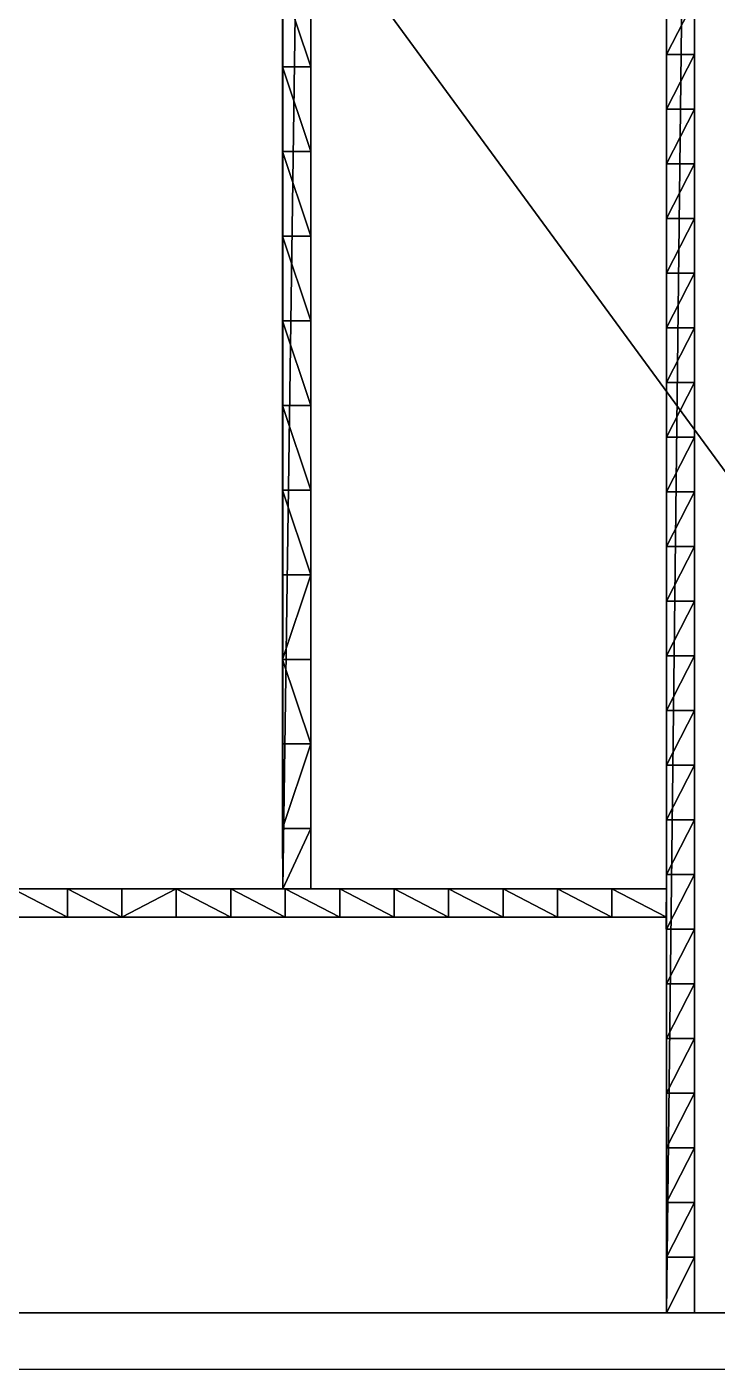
# Model space of a CAD drawing. Extents: x -200 to 200, y -480 to 0.
# Drawn here: x -76.6 to 45.7, y -480 to -242.1 of the extents above; entities that cross this region are included whole.
import ezdxf

# ---------------------------------------------------------------- set-up
doc = ezdxf.new("R2010")
doc.units = 0
doc.layers.get('0').update_dxf_attribs({"linetype": 'CONTINUOUS'})
doc.layers.add('BRANCO', color=7, linetype='CONTINUOUS')

msp = doc.modelspace()

# ---------------------------------------------------------------- linework, layer by layer
at = {"linetype": 'CONTINUOUS'}
msp.add_line((-200, -480), (200, -480), dxfattribs=at)
msp.add_3dface([(200, -470), (-200, -470), (-200, -480), (200, -480)], dxfattribs=at)
at = {"layer": 'BRANCO'}
for points in [[(-156.3116, -43.5, -74), (156.5, -470, -74.00272), (154.9835, -42.396, -74), (-156.3116, -43.5, -74)], [(-156.3116, -43.5, -74), (-156.3104, -470, -73.88416), (156.5, -470, -74.00272), (-156.3116, -43.5, -74)], [(-31.29615, -394.8958, -73.93605), (-26.31158, -43.50116, -73.93605), (-31.31158, -43.50739, -73.93605), (-31.29615, -394.8958, -73.93605)], [(-31.29615, -394.8958, -73.93605), (-26.29615, -394.8896, -73.93605), (-26.31158, -43.50116, -73.93605), (-31.29615, -394.8958, -73.93605)], [(36.70385, -470, -74.00272), (41.70385, -470, -74.00272), (41.70385, -43.5, -74.00272), (36.70385, -470, -74.00272)], [(36.70385, -470, -74.00272), (41.70385, -43.5, -74.00272), (36.70385, -43.5, -74.00272), (36.70385, -470, -74.00272)], [(-26.30386, -249.1954, -0.98217), (-26.30386, -234.1954, -0.47434), (-31.30386, -234.2016, -0.47434), (-26.30386, -249.1954, -0.98217)], [(-31.30386, -249.2016, -0.98217), (-31.30386, -234.2016, -0.47434), (-31.30386, -249.2016, -73.93605), (-31.30386, -249.2016, -0.98217)], [(-31.30386, -249.2016, -73.93605), (-31.30386, -234.2016, -0.47434), (-31.30386, -234.2016, -73.93605), (-31.30386, -249.2016, -73.93605)], [(-26.30386, -249.1954, -0.98217), (-31.30386, -234.2016, -0.47434), (-31.30386, -249.2016, -0.98217), (-26.30386, -249.1954, -0.98217)], [(-26.30386, -234.1954, -0.47434), (-26.30386, -249.1954, -0.98217), (-26.30386, -249.1954, -73.93605), (-26.30386, -234.1954, -0.47434)], [(-26.30386, -234.1954, -0.47434), (-26.30386, -249.1954, -73.93605), (-26.30386, -234.1954, -73.93605), (-26.30386, -234.1954, -0.47434)], [(36.70385, -246.99, -0.05236), (36.70385, -237.3, -0.19989), (36.70385, -246.99, -74.00272), (36.70385, -246.99, -0.05236)], [(36.70385, -246.99, -74.00272), (36.70385, -237.3, -0.19989), (36.70385, -237.3, -74.00272), (36.70385, -246.99, -74.00272)], [(41.70385, -237.3, -0.19989), (36.70385, -237.3, -0.19989), (36.70385, -246.99, -0.05236), (41.70385, -237.3, -0.19989)], [(41.70385, -237.3, -0.19989), (36.70385, -246.99, -0.05236), (41.70385, -246.99, -0.05236), (41.70385, -237.3, -0.19989)], [(41.70385, -237.3, -0.19989), (41.70385, -246.99, -0.05236), (41.70385, -246.99, -74.00272), (41.70385, -237.3, -0.19989)], [(41.70385, -237.3, -0.19989), (41.70385, -246.99, -74.00272), (41.70385, -237.3, -74.00272), (41.70385, -237.3, -0.19989)], [(36.70385, -256.68, -0.05236), (36.70385, -246.99, -0.05236), (36.70385, -256.68, -74.00272), (36.70385, -256.68, -0.05236)], [(36.70385, -256.68, -74.00272), (36.70385, -246.99, -0.05236), (36.70385, -246.99, -74.00272), (36.70385, -256.68, -74.00272)], [(41.70385, -246.99, -0.05236), (36.70385, -246.99, -0.05236), (36.70385, -256.68, -0.05236), (41.70385, -246.99, -0.05236)], [(41.70385, -246.99, -0.05236), (36.70385, -256.68, -0.05236), (41.70385, -256.68, -0.00272), (41.70385, -246.99, -0.05236)], [(41.70385, -246.99, -0.05236), (41.70385, -256.68, -0.05236), (41.70385, -256.68, -74.00272), (41.70385, -246.99, -0.05236)], [(41.70385, -246.99, -0.05236), (41.70385, -256.68, -74.00272), (41.70385, -246.99, -74.00272), (41.70385, -246.99, -0.05236)], [(-26.30386, -264.1954, -1.82945), (-26.30386, -249.1954, -0.98217), (-31.30386, -249.2016, -0.98217), (-26.30386, -264.1954, -1.82945)], [(-31.30386, -264.2016, -1.82945), (-31.30386, -249.2016, -0.98217), (-31.30189, -264.2016, -73.93605), (-31.30386, -264.2016, -1.82945)], [(-31.30189, -264.2016, -73.93605), (-31.30386, -249.2016, -0.98217), (-31.30386, -249.2016, -73.93605), (-31.30189, -264.2016, -73.93605)], [(-26.30386, -264.1954, -1.82945), (-31.30386, -249.2016, -0.98217), (-31.30386, -264.2016, -1.82945), (-26.30386, -264.1954, -1.82945)], [(-26.30386, -249.1954, -0.98217), (-26.30386, -264.1954, -1.82945), (-26.30189, -264.1954, -73.93605), (-26.30386, -249.1954, -0.98217)], [(-26.30386, -249.1954, -0.98217), (-26.30189, -264.1954, -73.93605), (-26.30386, -249.1954, -73.93605), (-26.30386, -249.1954, -0.98217)], [(36.70385, -266.37, -0.05095), (36.70385, -256.68, -0.00272), (36.70385, -266.37, -74.00272), (36.70385, -266.37, -0.05095)], [(36.70385, -266.37, -74.00272), (36.70385, -256.68, -0.00272), (36.70385, -256.68, -74.00272), (36.70385, -266.37, -74.00272)], [(41.70385, -256.68, -0.00272), (36.70385, -256.68, -0.05236), (36.70385, -266.37, -0.05095), (41.70385, -256.68, -0.00272)], [(41.70385, -256.68, -0.00272), (36.70385, -266.37, -0.05095), (41.70385, -266.37, -0.05095), (41.70385, -256.68, -0.00272)], [(41.70385, -256.68, -0.00272), (41.70385, -266.37, -0.05095), (41.70385, -266.37, -74.00272), (41.70385, -256.68, -0.00272)], [(41.70385, -256.68, -0.00272), (41.70385, -266.37, -74.00272), (41.70385, -256.68, -74.00272), (41.70385, -256.68, -0.00272)], [(-26.30386, -279.1954, -3.01747), (-26.30386, -264.1954, -1.82945), (-31.30386, -264.2016, -1.82945), (-26.30386, -279.1954, -3.01747)], [(-31.30386, -279.2016, -3.01747), (-31.30386, -264.2016, -1.82945), (-31.30386, -279.2016, -73.93605), (-31.30386, -279.2016, -3.01747)], [(-31.30386, -279.2016, -73.93605), (-31.30386, -264.2016, -1.82945), (-31.30386, -264.2016, -73.93605), (-31.30386, -279.2016, -73.93605)], [(-26.30386, -279.1954, -3.01747), (-31.30386, -264.2016, -1.82945), (-31.30386, -279.2016, -3.01747), (-26.30386, -279.1954, -3.01747)], [(-26.30386, -264.1954, -1.82945), (-26.30386, -279.1954, -3.01747), (-26.30386, -279.1954, -73.93605), (-26.30386, -264.1954, -1.82945)], [(-26.30386, -264.1954, -1.82945), (-26.30386, -279.1954, -73.93605), (-26.30386, -264.1954, -73.93605), (-26.30386, -264.1954, -1.82945)], [(36.70385, -276.06, -0.19706), (36.70385, -266.37, -0.05095), (36.70385, -276.06, -74.00272), (36.70385, -276.06, -0.19706)], [(36.70385, -276.06, -74.00272), (36.70385, -266.37, -0.05095), (36.70385, -266.37, -74.00272), (36.70385, -276.06, -74.00272)], [(41.70385, -266.37, -0.05095), (36.70385, -266.37, -0.05095), (36.70385, -276.06, -0.19706), (41.70385, -266.37, -0.05095)], [(41.70385, -266.37, -0.05095), (36.70385, -276.06, -0.19706), (41.70385, -276.06, -0.19706), (41.70385, -266.37, -0.05095)], [(41.70385, -266.37, -0.05095), (41.70385, -276.06, -0.19706), (41.70385, -276.06, -74.00272), (41.70385, -266.37, -0.05095)], [(41.70385, -266.37, -0.05095), (41.70385, -276.06, -74.00272), (41.70385, -266.37, -74.00272), (41.70385, -266.37, -0.05095)], [(36.70385, -285.75, -0.44111), (36.70385, -276.06, -0.19706), (36.70385, -285.75, -74.00272), (36.70385, -285.75, -0.44111)], [(36.70385, -285.75, -74.00272), (36.70385, -276.06, -0.19706), (36.70385, -276.06, -74.00272), (36.70385, -285.75, -74.00272)], [(41.70385, -276.06, -0.19706), (36.70385, -276.06, -0.19706), (36.70385, -285.75, -0.44111), (41.70385, -276.06, -0.19706)], [(41.70385, -276.06, -0.19706), (36.70385, -285.75, -0.44111), (41.70385, -285.75, -0.44111), (41.70385, -276.06, -0.19706)], [(41.70385, -276.06, -0.19706), (41.70385, -285.75, -0.44111), (41.70385, -285.75, -74.00272), (41.70385, -276.06, -0.19706)], [(41.70385, -276.06, -0.19706), (41.70385, -285.75, -74.00272), (41.70385, -276.06, -74.00272), (41.70385, -276.06, -0.19706)], [(-26.30386, -294.1954, -4.54807), (-26.32255, -279.1954, -3.01747), (-31.30386, -279.2016, -3.01747), (-26.30386, -294.1954, -4.54807)], [(-31.30386, -294.2016, -4.54807), (-31.30386, -279.2016, -3.01747), (-31.30386, -294.2016, -73.93605), (-31.30386, -294.2016, -4.54807)], [(-31.30386, -294.2016, -73.93605), (-31.30386, -279.2016, -3.01747), (-31.30386, -279.2016, -73.93605), (-31.30386, -294.2016, -73.93605)], [(-26.30386, -294.1954, -4.54807), (-31.30386, -279.2016, -3.01747), (-31.30386, -294.2016, -4.54807), (-26.30386, -294.1954, -4.54807)], [(-26.30386, -279.1954, -3.01747), (-26.30386, -294.1954, -4.54807), (-26.30386, -294.1954, -73.93605), (-26.30386, -279.1954, -3.01747)], [(-26.30386, -279.1954, -3.01747), (-26.30386, -294.1954, -73.93605), (-26.30386, -279.1954, -73.93605), (-26.30386, -279.1954, -3.01747)], [(36.70385, -295.44, -0.78316), (36.70385, -285.75, -0.44111), (36.70385, -295.44, -74.00272), (36.70385, -295.44, -0.78316)], [(36.70385, -295.44, -74.00272), (36.70385, -285.75, -0.44111), (36.70385, -285.75, -74.00272), (36.70385, -295.44, -74.00272)], [(41.70385, -285.75, -0.44111), (36.70385, -285.75, -0.44111), (36.70385, -295.44, -0.78316), (41.70385, -285.75, -0.44111)], [(41.70385, -285.75, -0.44111), (36.70385, -295.44, -0.78316), (41.70385, -295.44, -0.78316), (41.70385, -285.75, -0.44111)], [(41.70385, -285.75, -0.44111), (41.70385, -295.44, -0.78316), (41.70385, -295.44, -74.00272), (41.70385, -285.75, -0.44111)], [(41.70385, -285.75, -0.44111), (41.70385, -295.44, -74.00272), (41.70385, -285.75, -74.00272), (41.70385, -285.75, -0.44111)], [(-26.30386, -309.1954, -6.42364), (-26.32255, -294.1954, -4.54807), (-31.30386, -294.2016, -4.54807), (-26.30386, -309.1954, -6.42364)], [(-31.30386, -309.2016, -6.42364), (-31.30386, -294.2016, -4.54807), (-31.29991, -309.2016, -73.93605), (-31.30386, -309.2016, -6.42364)], [(-31.29991, -309.2016, -73.93605), (-31.30386, -294.2016, -4.54807), (-31.30386, -294.2016, -73.93605), (-31.29991, -309.2016, -73.93605)], [(-26.30386, -309.1954, -6.42364), (-31.30386, -294.2016, -4.54807), (-31.30386, -309.2016, -6.42364), (-26.30386, -309.1954, -6.42364)], [(-26.30386, -294.1954, -4.54807), (-26.30386, -309.1954, -6.42364), (-26.29991, -309.1954, -73.93605), (-26.30386, -294.1954, -4.54807)], [(-26.30386, -294.1954, -4.54807), (-26.29991, -309.1954, -73.93605), (-26.30386, -294.1954, -73.93605), (-26.30386, -294.1954, -4.54807)], [(36.70385, -305.13, -1.22332), (36.70385, -295.44, -0.78316), (36.70385, -305.13, -74.00272), (36.70385, -305.13, -1.22332)], [(36.70385, -305.13, -74.00272), (36.70385, -295.44, -0.78316), (36.70385, -295.44, -74.00272), (36.70385, -305.13, -74.00272)], [(41.70385, -295.44, -0.78316), (36.70385, -295.44, -0.78316), (36.70385, -305.13, -1.22332), (41.70385, -295.44, -0.78316)], [(41.70385, -295.44, -0.78316), (36.70385, -305.13, -1.22332), (41.70385, -305.13, -1.22332), (41.70385, -295.44, -0.78316)], [(41.70385, -295.44, -0.78316), (41.70385, -305.13, -1.22332), (41.70385, -305.13, -74.00272), (41.70385, -295.44, -0.78316)], [(41.70385, -295.44, -0.78316), (41.70385, -305.13, -74.00272), (41.70385, -295.44, -74.00272), (41.70385, -295.44, -0.78316)], [(36.70385, -314.82, -1.76173), (36.70385, -305.13, -1.22332), (36.70385, -314.82, -74.00272), (36.70385, -314.82, -1.76173)], [(36.70385, -314.82, -74.00272), (36.70385, -305.13, -1.22332), (36.70385, -305.13, -74.00272), (36.70385, -314.82, -74.00272)], [(41.70385, -305.13, -1.22332), (36.70385, -305.13, -1.22332), (36.70385, -314.82, -1.76173), (41.70385, -305.13, -1.22332)], [(41.70385, -305.13, -1.22332), (36.70385, -314.82, -1.76173), (41.70385, -314.82, -1.76173), (41.70385, -305.13, -1.22332)], [(41.70385, -305.13, -1.22332), (41.70385, -314.82, -1.76173), (41.70385, -314.82, -74.00272), (41.70385, -305.13, -1.22332)], [(41.70385, -305.13, -1.22332), (41.70385, -314.82, -74.00272), (41.70385, -305.13, -74.00272), (41.70385, -305.13, -1.22332)], [(-26.30386, -324.1954, -8.64715), (-26.30386, -309.1954, -6.42364), (-31.30386, -309.2016, -6.42364), (-26.30386, -324.1954, -8.64715)], [(-31.30386, -324.2016, -8.64715), (-31.30386, -309.2016, -6.42364), (-31.30386, -324.2016, -73.93605), (-31.30386, -324.2016, -8.64715)], [(-31.30386, -324.2016, -73.93605), (-31.30386, -309.2016, -6.42364), (-31.30386, -309.2016, -73.93605), (-31.30386, -324.2016, -73.93605)], [(-26.30386, -324.1954, -8.64715), (-31.30386, -309.2016, -6.42364), (-31.30386, -324.2016, -8.64715), (-26.30386, -324.1954, -8.64715)], [(-26.30386, -309.1954, -6.42364), (-26.30386, -324.1954, -8.64715), (-26.30386, -324.1954, -73.93605), (-26.30386, -309.1954, -6.42364)], [(-26.30386, -309.1954, -6.42364), (-26.30386, -324.1954, -73.93605), (-26.30386, -309.1954, -73.93605), (-26.30386, -309.1954, -6.42364)], [(36.70385, -324.51, -2.39855), (36.70385, -314.82, -1.76173), (36.70385, -324.51, -74.00272), (36.70385, -324.51, -2.39855)], [(36.70385, -324.51, -74.00272), (36.70385, -314.82, -1.76173), (36.70385, -314.82, -74.00272), (36.70385, -324.51, -74.00272)], [(41.70385, -314.82, -1.76173), (36.70385, -314.82, -1.76173), (36.70385, -324.51, -2.39855), (41.70385, -314.82, -1.76173)], [(41.70385, -314.82, -1.76173), (36.70385, -324.51, -2.39855), (41.70385, -324.51, -2.39855), (41.70385, -314.82, -1.76173)], [(41.70385, -314.82, -1.76173), (41.70385, -324.51, -2.39855), (41.70385, -324.51, -74.00272), (41.70385, -314.82, -1.76173)], [(41.70385, -314.82, -1.76173), (41.70385, -324.51, -74.00272), (41.70385, -314.82, -74.00272), (41.70385, -314.82, -1.76173)], [(-26.30386, -339.1954, -11.22212), (-26.30386, -324.1954, -8.64715), (-31.30386, -324.1955, -8.64624), (-26.30386, -339.1954, -11.22212)], [(-26.30386, -339.1954, -11.22212), (-31.30386, -324.1955, -8.64624), (-31.30386, -339.2016, -11.22212), (-26.30386, -339.1954, -11.22212)], [(-31.30386, -339.2016, -11.22212), (-31.30386, -324.2016, -8.64715), (-31.30386, -339.2016, -73.93605), (-31.30386, -339.2016, -11.22212)], [(-31.30386, -339.2016, -73.93605), (-31.30386, -324.2016, -8.64715), (-31.30386, -324.2016, -73.93605), (-31.30386, -339.2016, -73.93605)], [(-26.30386, -324.1954, -8.64715), (-26.30386, -339.1954, -11.22212), (-26.30386, -339.1954, -73.93605), (-26.30386, -324.1954, -8.64715)], [(-26.30386, -324.1954, -8.64715), (-26.30386, -339.1954, -73.93605), (-26.30386, -324.1954, -73.93605), (-26.30386, -324.1954, -8.64715)], [(36.70385, -334.2, -3.13398), (36.70385, -324.51, -2.39855), (36.70385, -334.2, -74.00272), (36.70385, -334.2, -3.13398)], [(36.70385, -334.2, -74.00272), (36.70385, -324.51, -2.39855), (36.70385, -324.51, -74.00272), (36.70385, -334.2, -74.00272)], [(41.70385, -324.51, -2.39855), (36.70385, -324.51, -2.39855), (36.70385, -334.2, -3.13398), (41.70385, -324.51, -2.39855)], [(41.70385, -324.51, -2.39855), (36.70385, -334.2, -3.13398), (41.70385, -334.2, -3.13398), (41.70385, -324.51, -2.39855)], [(41.70385, -324.51, -2.39855), (41.70385, -334.2, -3.13398), (41.70385, -334.2, -74.00272), (41.70385, -324.51, -2.39855)], [(41.70385, -324.51, -2.39855), (41.70385, -334.2, -74.00272), (41.70385, -324.51, -74.00272), (41.70385, -324.51, -2.39855)], [(36.70385, -343.89, -3.96824), (36.70385, -334.2, -3.13398), (36.70385, -343.89, -74.00272), (36.70385, -343.89, -3.96824)], [(36.70385, -343.89, -74.00272), (36.70385, -334.2, -3.13398), (36.70385, -334.2, -74.00272), (36.70385, -343.89, -74.00272)], [(41.70385, -334.2, -3.13398), (36.70385, -334.2, -3.13398), (36.70385, -343.89, -3.96824), (41.70385, -334.2, -3.13398)], [(41.70385, -334.2, -3.13398), (36.70385, -343.89, -3.96824), (41.70385, -343.89, -3.96824), (41.70385, -334.2, -3.13398)], [(41.70385, -334.2, -3.13398), (41.70385, -343.89, -3.96824), (41.70385, -343.89, -74.00272), (41.70385, -334.2, -3.13398)], [(41.70385, -334.2, -3.13398), (41.70385, -343.89, -74.00272), (41.70385, -334.2, -74.00272), (41.70385, -334.2, -3.13398)], [(-26.30386, -339.2014, -11.22316), (-31.30386, -339.2016, -11.22316), (-31.30386, -354.2016, -14.15274), (-26.30386, -339.2014, -11.22316)], [(-26.30386, -339.2014, -11.22316), (-31.30386, -354.2016, -14.15274), (-26.30386, -354.2014, -14.15392), (-26.30386, -339.2014, -11.22316)], [(-31.30386, -354.2016, -14.15274), (-31.30386, -339.2016, -11.22212), (-31.30386, -354.2016, -73.93605), (-31.30386, -354.2016, -14.15274)], [(-31.30386, -354.2016, -73.93605), (-31.30386, -339.2016, -11.22212), (-31.30386, -339.2016, -73.93605), (-31.30386, -354.2016, -73.93605)], [(-26.30386, -339.1954, -11.22212), (-26.30386, -354.1954, -14.15274), (-26.30386, -354.1954, -73.93605), (-26.30386, -339.1954, -11.22212)], [(-26.30386, -339.1954, -11.22212), (-26.30386, -354.1954, -73.93605), (-26.30386, -339.1954, -73.93605), (-26.30386, -339.1954, -11.22212)], [(36.70385, -353.58, -4.9016), (36.70385, -343.89, -3.96824), (36.70385, -353.58, -74.00272), (36.70385, -353.58, -4.9016)], [(36.70385, -353.58, -74.00272), (36.70385, -343.89, -3.96824), (36.70385, -343.89, -74.00272), (36.70385, -353.58, -74.00272)], [(41.70385, -343.89, -3.96824), (36.70385, -343.89, -3.96824), (36.70385, -353.58, -4.9016), (41.70385, -343.89, -3.96824)], [(41.70385, -343.89, -3.96824), (36.70385, -353.58, -4.9016), (41.70385, -353.58, -4.9016), (41.70385, -343.89, -3.96824)], [(41.70385, -343.89, -3.96824), (41.70385, -353.58, -4.9016), (41.70385, -353.58, -74.00272), (41.70385, -343.89, -3.96824)], [(41.70385, -343.89, -3.96824), (41.70385, -353.58, -74.00272), (41.70385, -343.89, -74.00272), (41.70385, -343.89, -3.96824)], [(-31.30386, -354.2016, -14.15392), (-26.30386, -369.2013, -17.44527), (-26.30386, -354.1954, -14.15274), (-31.30386, -354.2016, -14.15392)], [(-31.30386, -369.2016, -17.44384), (-31.30386, -354.2016, -14.15274), (-31.30386, -369.2016, -73.93605), (-31.30386, -369.2016, -17.44384)], [(-31.30386, -369.2016, -73.93605), (-31.30386, -354.2016, -14.15274), (-31.30386, -354.2016, -73.93605), (-31.30386, -369.2016, -73.93605)], [(-31.30386, -354.2016, -14.15392), (-31.30386, -369.2016, -17.44384), (-26.30386, -369.2013, -17.44527), (-31.30386, -354.2016, -14.15392)], [(-26.30386, -354.1954, -14.15274), (-26.30386, -369.1954, -17.44384), (-26.30386, -369.1954, -73.93605), (-26.30386, -354.1954, -14.15274)], [(-26.30386, -354.1954, -14.15274), (-26.30386, -369.1954, -73.93605), (-26.30386, -354.1954, -73.93605), (-26.30386, -354.1954, -14.15274)], [(36.70385, -363.27, -5.93435), (36.70385, -353.58, -4.9016), (36.70385, -363.27, -74.00272), (36.70385, -363.27, -5.93435)], [(36.70385, -363.27, -74.00272), (36.70385, -353.58, -4.9016), (36.70385, -353.58, -74.00272), (36.70385, -363.27, -74.00272)], [(41.70385, -353.58, -4.9016), (36.70385, -353.58, -4.9016), (36.70385, -363.27, -5.93435), (41.70385, -353.58, -4.9016)], [(41.70385, -353.58, -4.9016), (36.70385, -363.27, -5.93435), (41.70385, -363.27, -5.93435), (41.70385, -353.58, -4.9016)], [(41.70385, -353.58, -4.9016), (41.70385, -363.27, -5.93435), (41.70385, -363.27, -74.00272), (41.70385, -353.58, -4.9016)], [(41.70385, -353.58, -4.9016), (41.70385, -363.27, -74.00272), (41.70385, -353.58, -74.00272), (41.70385, -353.58, -4.9016)], [(36.70385, -372.96, -7.0668), (36.70385, -363.27, -5.93435), (36.70385, -372.96, -74.00272), (36.70385, -372.96, -7.0668)], [(36.70385, -372.96, -74.00272), (36.70385, -363.27, -5.93435), (36.70385, -363.27, -74.00272), (36.70385, -372.96, -74.00272)], [(41.70385, -363.27, -5.93435), (36.70385, -363.27, -5.93435), (36.70385, -372.96, -7.0668), (41.70385, -363.27, -5.93435)], [(41.70385, -363.27, -5.93435), (36.70385, -372.96, -7.0668), (41.70385, -372.96, -7.0668), (41.70385, -363.27, -5.93435)], [(41.70385, -363.27, -5.93435), (41.70385, -372.96, -7.0668), (41.70385, -372.96, -74.00272), (41.70385, -363.27, -5.93435)], [(41.70385, -363.27, -5.93435), (41.70385, -372.96, -74.00272), (41.70385, -363.27, -74.00272), (41.70385, -363.27, -5.93435)], [(-26.30386, -369.1954, -17.44384), (-31.30386, -369.2016, -17.44384), (-31.30386, -384.2016, -21.10093), (-26.30386, -369.1954, -17.44384)], [(-26.30386, -369.1954, -17.44384), (-31.30386, -384.2016, -21.10093), (-26.30386, -384.2013, -21.10236), (-26.30386, -369.1954, -17.44384)], [(-31.30386, -384.2016, -21.10093), (-31.30386, -369.2016, -17.44384), (-31.30386, -384.2016, -73.93605), (-31.30386, -384.2016, -21.10093)], [(-31.30386, -384.2016, -73.93605), (-31.30386, -369.2016, -17.44384), (-31.30386, -369.2016, -73.93605), (-31.30386, -384.2016, -73.93605)], [(-26.30386, -369.1954, -17.44384), (-26.30386, -384.1954, -21.10093), (-26.30386, -384.1954, -73.93605), (-26.30386, -369.1954, -17.44384)], [(-26.30386, -369.1954, -17.44384), (-26.30386, -384.1954, -73.93605), (-26.30386, -369.1954, -73.93605), (-26.30386, -369.1954, -17.44384)], [(36.70385, -382.65, -8.29932), (36.70385, -372.96, -7.0668), (36.70385, -382.65, -74.00272), (36.70385, -382.65, -8.29932)], [(36.70385, -382.65, -74.00272), (36.70385, -372.96, -7.0668), (36.70385, -372.96, -74.00272), (36.70385, -382.65, -74.00272)], [(41.70385, -372.96, -7.0668), (36.70385, -372.96, -7.0668), (36.70385, -382.65, -8.29932), (41.70385, -372.96, -7.0668)], [(41.70385, -372.96, -7.0668), (36.70385, -382.65, -8.29932), (41.70385, -382.65, -8.29932), (41.70385, -372.96, -7.0668)], [(41.70385, -372.96, -7.0668), (41.70385, -382.65, -8.29932), (41.70385, -382.65, -74.00272), (41.70385, -372.96, -7.0668)], [(41.70385, -372.96, -7.0668), (41.70385, -382.65, -74.00272), (41.70385, -372.96, -74.00272), (41.70385, -372.96, -7.0668)], [(36.70385, -392.34, -9.63229), (36.70385, -382.65, -8.29932), (36.70385, -392.34, -74.00272), (36.70385, -392.34, -9.63229)], [(36.70385, -392.34, -74.00272), (36.70385, -382.65, -8.29932), (36.70385, -382.65, -74.00272), (36.70385, -392.34, -74.00272)], [(41.70385, -382.65, -8.29932), (36.70385, -382.65, -8.29932), (36.70385, -392.34, -9.63229), (41.70385, -382.65, -8.29932)], [(41.70385, -382.65, -8.29932), (36.70385, -392.34, -9.63229), (41.70385, -392.34, -9.63229), (41.70385, -382.65, -8.29932)], [(41.70385, -382.65, -8.29932), (41.70385, -392.34, -9.63229), (41.70385, -392.34, -74.00272), (41.70385, -382.65, -8.29932)], [(41.70385, -382.65, -8.29932), (41.70385, -392.34, -74.00272), (41.70385, -382.65, -74.00272), (41.70385, -382.65, -8.29932)], [(-26.30386, -384.2013, -21.10236), (-31.30386, -384.205, -21.10183), (-31.29054, -394.8958, -23.93605), (-26.30386, -384.2013, -21.10236)], [(-31.29615, -394.8958, -23.93516), (-31.30386, -384.2016, -21.10093), (-31.29615, -394.8958, -73.93605), (-31.29615, -394.8958, -23.93516)], [(-31.29615, -394.8958, -73.93605), (-31.30386, -384.2016, -21.10093), (-31.30386, -384.2016, -73.93605), (-31.29615, -394.8958, -73.93605)], [(-26.30386, -384.2013, -21.10236), (-31.29054, -394.8958, -23.93605), (-26.29615, -394.8896, -23.93605), (-26.30386, -384.2013, -21.10236)], [(-26.30386, -384.1954, -21.10093), (-26.29615, -394.8896, -23.93516), (-26.29615, -394.8896, -73.93605), (-26.30386, -384.1954, -21.10093)], [(-26.30386, -384.1954, -21.10093), (-26.29615, -394.8896, -73.93605), (-26.30386, -384.1954, -73.93605), (-26.30386, -384.1954, -21.10093)], [(36.70385, -402.03, -11.06615), (36.70385, -392.34, -9.63229), (36.68015, -402.03, -74.00272), (36.70385, -402.03, -11.06615)], [(36.68015, -402.03, -74.00272), (36.70385, -392.34, -9.63229), (36.70385, -392.34, -74.00272), (36.68015, -402.03, -74.00272)], [(41.70385, -392.34, -9.63229), (36.70385, -392.34, -9.63229), (36.70385, -402.03, -11.06615), (41.70385, -392.34, -9.63229)], [(41.70385, -392.34, -9.63229), (36.70385, -402.03, -11.06615), (41.70385, -402.03, -11.06803), (41.70385, -392.34, -9.63229)], [(41.70385, -392.34, -9.63229), (41.70385, -402.03, -11.06615), (41.68015, -402.03, -74.00272), (41.70385, -392.34, -9.63229)], [(41.70385, -392.34, -9.63229), (41.68015, -402.03, -74.00272), (41.70385, -392.34, -74.00272), (41.70385, -392.34, -9.63229)], [(-79.09768, -399.8884, -0.73423), (-69.44768, -399.8884, -0.0543), (-79.09768, -394.8884, -0.73423), (-79.09768, -399.8884, -0.73423)], [(-79.09768, -394.8884, -0.73423), (-69.44768, -399.8884, -0.0543), (-69.44768, -394.8884, -0.0543), (-79.09768, -394.8884, -0.73423)], [(-79.09768, -394.8884, -0.73423), (-69.44768, -394.8884, -0.0543), (-79.09768, -394.8884, -73.99999), (-79.09768, -394.8884, -0.73423)], [(-79.09768, -394.8884, -73.99999), (-69.44768, -394.8884, -0.0543), (-69.44768, -394.8884, -73.99999), (-79.09768, -394.8884, -73.99999)], [(-69.44768, -399.8884, -0.0543), (-59.79768, -399.8884, 0.17184), (-69.44768, -394.8884, -0.0543), (-69.44768, -399.8884, -0.0543)], [(-69.44768, -394.8884, -0.0543), (-59.79768, -399.8884, 0.17184), (-59.79768, -394.8884, 0.17184), (-69.44768, -394.8884, -0.0543)], [(-69.44768, -394.8884, 0.17184), (-59.79768, -394.8884, 0.17184), (-69.44768, -394.8884, -73.99999), (-69.44768, -394.8884, 0.17184)], [(-69.44768, -394.8884, -73.99999), (-59.79768, -394.8884, 0.17184), (-59.79615, -394.8884, -73.99999), (-69.44768, -394.8884, -73.99999)], [(-50.14768, -399.8884, -0.0543), (-50.14768, -394.8884, -0.0543), (-59.79768, -399.8884, 0.17184), (-50.14768, -399.8884, -0.0543)], [(-59.79768, -399.8884, 0.17184), (-50.14768, -394.8884, -0.0543), (-59.79768, -394.8884, 0.17184), (-59.79768, -399.8884, 0.17184)], [(-59.79768, -394.8884, 0.17184), (-50.14768, -394.8884, -0.0543), (-59.79615, -394.8884, -73.99999), (-59.79768, -394.8884, 0.17184)], [(-59.79615, -394.8884, -73.99999), (-50.14768, -394.8884, -0.0543), (-50.14768, -394.8884, -73.99999), (-59.79615, -394.8884, -73.99999)], [(-50.14768, -399.8884, -0.0543), (-40.49768, -399.8884, -0.73423), (-50.14768, -394.8884, -0.0543), (-50.14768, -399.8884, -0.0543)], [(-50.14768, -394.8884, -0.0543), (-40.49768, -399.8884, -0.73423), (-40.49768, -394.8884, -0.73423), (-50.14768, -394.8884, -0.0543)], [(-50.14768, -394.8884, -0.0543), (-40.49768, -394.8884, -0.73423), (-50.14768, -394.8884, -73.99999), (-50.14768, -394.8884, -0.0543)], [(-50.14768, -394.8884, -73.99999), (-40.49768, -394.8884, -0.73423), (-40.49768, -394.8884, -73.99999), (-50.14768, -394.8884, -73.99999)], [(-40.49768, -399.8884, -0.73423), (-30.84768, -399.8884, -1.87248), (-40.49768, -394.8884, -0.73423), (-40.49768, -399.8884, -0.73423)], [(-40.49768, -394.8884, -0.73423), (-30.84768, -399.8884, -1.87248), (-30.84768, -394.8884, -1.87248), (-40.49768, -394.8884, -0.73423)], [(-40.49768, -394.8884, -0.73423), (-30.84768, -394.8884, -1.87248), (-40.49768, -394.8884, -73.99999), (-40.49768, -394.8884, -0.73423)], [(-40.49768, -394.8884, -73.99999), (-30.84768, -394.8884, -1.87248), (-30.84768, -394.8884, -73.99999), (-40.49768, -394.8884, -73.99999)], [(-26.29615, -394.8896, -73.93605), (-26.29615, -394.8896, -23.93605), (-31.29615, -394.8958, -23.93605), (-26.29615, -394.8896, -73.93605)], [(-26.29615, -394.8896, -73.93605), (-31.29615, -394.8958, -23.93605), (-31.29615, -394.8958, -73.93605), (-26.29615, -394.8896, -73.93605)], [(-30.84768, -399.8884, -1.87248), (-21.19768, -399.8884, -3.47679), (-30.84768, -394.8884, -1.87248), (-30.84768, -399.8884, -1.87248)], [(-30.84768, -394.8884, -1.87248), (-21.19768, -399.8884, -3.47679), (-21.19768, -394.8884, -3.47679), (-30.84768, -394.8884, -1.87248)], [(-30.84768, -394.8884, -1.87248), (-21.19768, -394.8884, -3.47679), (-30.84768, -394.8884, -73.99999), (-30.84768, -394.8884, -1.87248)], [(-30.84768, -394.8884, -73.99999), (-21.19768, -394.8884, -3.47679), (-21.19768, -394.8884, -73.99999), (-30.84768, -394.8884, -73.99999)], [(-21.19768, -399.8884, -3.47679), (-11.54768, -399.8884, -5.55835), (-21.19768, -394.8884, -3.47679), (-21.19768, -399.8884, -3.47679)], [(-21.19768, -394.8884, -3.47679), (-11.54768, -399.8884, -5.55835), (-11.54768, -394.8884, -5.55835), (-21.19768, -394.8884, -3.47679)], [(-21.19768, -394.8884, -3.47679), (-11.54768, -394.8884, -5.55835), (-21.19768, -394.8884, -73.99999), (-21.19768, -394.8884, -3.47679)], [(-21.19768, -394.8884, -73.99999), (-11.54768, -394.8884, -5.55835), (-11.54768, -394.8884, -73.99999), (-21.19768, -394.8884, -73.99999)], [(-11.54768, -399.8884, -5.55835), (-1.89768, -399.8884, -8.13224), (-11.54768, -394.8884, -5.55835), (-11.54768, -399.8884, -5.55835)], [(-11.54768, -394.8884, -5.55835), (-1.89768, -399.8884, -8.13224), (-1.89768, -394.8884, -8.13224), (-11.54768, -394.8884, -5.55835)], [(-11.54768, -394.8884, -5.55835), (-1.89768, -394.8884, -8.13224), (-11.54768, -394.8884, -73.99999), (-11.54768, -394.8884, -5.55835)], [(-11.54768, -394.8884, -73.99999), (-1.89768, -394.8884, -8.13224), (-1.89768, -394.8884, -73.99999), (-11.54768, -394.8884, -73.99999)], [(-1.89768, -399.8884, -8.13224), (7.75232, -399.8884, -11.21799), (-1.89768, -394.8884, -8.13224), (-1.89768, -399.8884, -8.13224)], [(-1.89768, -394.8884, -8.13224), (7.75232, -399.8884, -11.21799), (7.75232, -394.8884, -11.21799), (-1.89768, -394.8884, -8.13224)], [(-1.89768, -394.8884, -8.13224), (7.75232, -394.8884, -11.21799), (-1.89768, -394.8884, -73.99999), (-1.89768, -394.8884, -8.13224)], [(-1.89768, -394.8884, -73.99999), (7.75232, -394.8884, -11.21799), (7.75232, -394.8884, -73.99999), (-1.89768, -394.8884, -73.99999)], [(7.75232, -399.8884, -11.21799), (17.40232, -399.8884, -14.84042), (7.75232, -394.8884, -11.21799), (7.75232, -399.8884, -11.21799)], [(7.75232, -394.8884, -11.21799), (17.40232, -399.8884, -14.84042), (17.40232, -394.8884, -14.84042), (7.75232, -394.8884, -11.21799)], [(7.75232, -394.8884, -11.21799), (17.40232, -394.8884, -14.84042), (7.75232, -394.8884, -73.99999), (7.75232, -394.8884, -11.21799)], [(7.75232, -394.8884, -73.99999), (17.40232, -394.8884, -14.84042), (17.40232, -394.8884, -73.99999), (7.75232, -394.8884, -73.99999)], [(17.40232, -399.8884, -14.84042), (27.05232, -399.8884, -19.03074), (17.40232, -394.8884, -14.84042), (17.40232, -399.8884, -14.84042)], [(17.40232, -394.8884, -14.84042), (27.05232, -399.8884, -19.03074), (27.05232, -394.8884, -19.03074), (17.40232, -394.8884, -14.84042)], [(17.40232, -394.8884, -14.84042), (27.05232, -394.8884, -19.03074), (17.40232, -394.8884, -73.99999), (17.40232, -394.8884, -14.84042)], [(17.40232, -394.8884, -73.99999), (27.05232, -394.8884, -19.03074), (27.05232, -394.8884, -73.99999), (17.40232, -394.8884, -73.99999)], [(27.05232, -399.8884, -19.03074), (36.70232, -399.8884, -23.82816), (27.05232, -394.8884, -19.03074), (27.05232, -399.8884, -19.03074)], [(27.05232, -394.8884, -19.03074), (36.70232, -399.8884, -23.82816), (36.70232, -394.8884, -23.82816), (27.05232, -394.8884, -19.03074)], [(27.05232, -394.8884, -19.03074), (36.70232, -394.8884, -23.82816), (27.05232, -394.8884, -73.99999), (27.05232, -394.8884, -19.03074)], [(27.05232, -394.8884, -73.99999), (36.70232, -394.8884, -23.82816), (36.70385, -394.8884, -73.99999), (27.05232, -394.8884, -73.99999)], [(36.70232, -394.8884, -23.82816), (36.70385, -394.8884, -73.99999), (36.70385, -399.8884, -73.99999), (36.70232, -394.8884, -23.82816)], [(36.70232, -394.8884, -23.82816), (36.70385, -399.8884, -73.99999), (36.70232, -399.8884, -23.82816), (36.70232, -394.8884, -23.82816)], [(-69.44768, -399.8884, -0.0543), (-79.09768, -399.8884, -0.73423), (-79.09768, -399.8884, -73.99999), (-69.44768, -399.8884, -0.0543)], [(-69.44768, -399.8884, -0.0543), (-79.09768, -399.8884, -73.99999), (-69.44768, -399.8884, -73.99999), (-69.44768, -399.8884, -0.0543)], [(-59.79768, -399.8884, 0.17184), (-69.44768, -399.8884, 0.17184), (-69.44768, -399.8884, -73.99999), (-59.79768, -399.8884, 0.17184)], [(-59.79768, -399.8884, 0.17184), (-69.44768, -399.8884, -73.99999), (-59.79615, -399.8884, -73.99999), (-59.79768, -399.8884, 0.17184)], [(-50.14768, -399.8884, -0.0543), (-59.79768, -399.8884, 0.17184), (-59.79615, -399.8884, -73.99999), (-50.14768, -399.8884, -0.0543)], [(-50.14768, -399.8884, -0.0543), (-59.79615, -399.8884, -73.99999), (-50.14768, -399.8884, -73.99999), (-50.14768, -399.8884, -0.0543)], [(-40.49768, -399.8884, -0.73423), (-50.14768, -399.8884, -0.0543), (-50.14768, -399.8884, -73.99999), (-40.49768, -399.8884, -0.73423)], [(-40.49768, -399.8884, -0.73423), (-50.14768, -399.8884, -73.99999), (-40.49768, -399.8884, -73.99999), (-40.49768, -399.8884, -0.73423)], [(-30.84768, -399.8884, -1.87248), (-40.49768, -399.8884, -0.73423), (-40.49768, -399.8884, -73.99999), (-30.84768, -399.8884, -1.87248)], [(-30.84768, -399.8884, -1.87248), (-40.49768, -399.8884, -73.99999), (-30.84768, -399.8884, -73.99999), (-30.84768, -399.8884, -1.87248)], [(-21.19768, -399.8884, -3.47679), (-30.84768, -399.8884, -1.87248), (-30.84768, -399.8884, -73.99999), (-21.19768, -399.8884, -3.47679)], [(-21.19768, -399.8884, -3.47679), (-30.84768, -399.8884, -73.99999), (-21.19768, -399.8884, -73.99999), (-21.19768, -399.8884, -3.47679)], [(-11.54768, -399.8884, -5.55835), (-21.19768, -399.8884, -3.47679), (-21.19768, -399.8884, -73.99999), (-11.54768, -399.8884, -5.55835)], [(-11.54768, -399.8884, -5.55835), (-21.19768, -399.8884, -73.99999), (-11.54768, -399.8884, -73.99999), (-11.54768, -399.8884, -5.55835)], [(-1.89768, -399.8884, -8.13224), (-11.54768, -399.8884, -5.55835), (-11.54768, -399.8884, -73.99999), (-1.89768, -399.8884, -8.13224)], [(-1.89768, -399.8884, -8.13224), (-11.54768, -399.8884, -73.99999), (-1.89768, -399.8884, -73.99999), (-1.89768, -399.8884, -8.13224)], [(7.75232, -399.8884, -11.21799), (-1.89768, -399.8884, -8.13224), (-1.89768, -399.8884, -73.99999), (7.75232, -399.8884, -11.21799)], [(7.75232, -399.8884, -11.21799), (-1.89768, -399.8884, -73.99999), (7.75232, -399.8884, -73.99999), (7.75232, -399.8884, -11.21799)], [(17.40232, -399.8884, -14.84042), (7.75232, -399.8884, -11.21799), (7.75232, -399.8884, -73.99999), (17.40232, -399.8884, -14.84042)], [(17.40232, -399.8884, -14.84042), (7.75232, -399.8884, -73.99999), (17.40232, -399.8884, -73.99999), (17.40232, -399.8884, -14.84042)], [(27.05232, -399.8884, -19.03074), (17.40232, -399.8884, -14.84042), (17.40232, -399.8884, -73.99999), (27.05232, -399.8884, -19.03074)], [(27.05232, -399.8884, -19.03074), (17.40232, -399.8884, -73.99999), (27.05232, -399.8884, -73.99999), (27.05232, -399.8884, -19.03074)], [(36.70232, -399.8884, -23.82816), (27.05232, -399.8884, -19.03074), (27.05232, -399.8884, -73.99999), (36.70232, -399.8884, -23.82816)], [(36.70232, -399.8884, -23.82816), (27.05232, -399.8884, -73.99999), (36.70385, -399.8884, -73.99999), (36.70232, -399.8884, -23.82816)], [(36.70385, -411.72, -12.60134), (36.70385, -402.03, -11.06615), (36.70385, -411.72, -74.00272), (36.70385, -411.72, -12.60134)], [(36.70385, -411.72, -74.00272), (36.70385, -402.03, -11.06615), (36.70385, -402.03, -74.00272), (36.70385, -411.72, -74.00272)], [(41.70385, -402.03, -11.06615), (36.70385, -402.03, -11.06615), (36.70385, -411.72, -12.60134), (41.70385, -402.03, -11.06615)], [(41.70385, -402.03, -11.06615), (36.70385, -411.72, -12.60134), (41.70385, -411.72, -12.60134), (41.70385, -402.03, -11.06615)], [(41.70385, -402.03, -11.06615), (41.70385, -411.72, -12.60134), (41.70385, -411.72, -74.00272), (41.70385, -402.03, -11.06615)], [(41.70385, -402.03, -11.06615), (41.70385, -411.72, -74.00272), (41.70385, -402.03, -74.00272), (41.70385, -402.03, -11.06615)], [(36.70385, -421.41, -14.23836), (36.70385, -411.72, -12.60134), (36.70385, -421.41, -74.00272), (36.70385, -421.41, -14.23836)], [(36.70385, -421.41, -74.00272), (36.70385, -411.72, -12.60134), (36.70385, -411.72, -74.00272), (36.70385, -421.41, -74.00272)], [(41.70385, -411.72, -12.60134), (36.70385, -411.72, -12.60134), (36.70385, -421.41, -14.23836), (41.70385, -411.72, -12.60134)], [(41.70385, -411.72, -12.60134), (36.70385, -421.41, -14.23836), (41.70385, -421.41, -14.23836), (41.70385, -411.72, -12.60134)], [(41.70385, -411.72, -12.60134), (41.70385, -421.41, -14.23836), (41.70385, -421.41, -74.00272), (41.70385, -411.72, -12.60134)], [(41.70385, -411.72, -12.60134), (41.70385, -421.41, -74.00272), (41.70385, -411.72, -74.00272), (41.70385, -411.72, -12.60134)], [(36.70385, -431.1, -15.97775), (36.70385, -421.41, -14.23836), (36.70385, -431.1, -74.00272), (36.70385, -431.1, -15.97775)], [(36.70385, -431.1, -74.00272), (36.70385, -421.41, -14.23836), (36.70385, -421.41, -74.00272), (36.70385, -431.1, -74.00272)], [(41.70385, -421.41, -14.23836), (36.70385, -421.41, -14.23836), (36.70385, -431.1, -15.97775), (41.70385, -421.41, -14.23836)], [(41.70385, -421.41, -14.23836), (36.70385, -431.1, -15.97775), (41.70385, -431.1, -15.97775), (41.70385, -421.41, -14.23836)], [(41.70385, -421.41, -14.23836), (41.70385, -431.1, -15.97775), (41.70385, -431.1, -74.00272), (41.70385, -421.41, -14.23836)], [(41.70385, -421.41, -14.23836), (41.70385, -431.1, -74.00272), (41.70385, -421.41, -74.00272), (41.70385, -421.41, -14.23836)], [(41.70385, -431.1, -15.97775), (36.70385, -431.1, -15.97775), (36.70057, -440.79, -17.82006), (41.70385, -431.1, -15.97775)], [(41.70385, -431.1, -15.97775), (36.70057, -440.79, -17.82006), (41.70385, -440.79, -17.82006), (41.70385, -431.1, -15.97775)], [(36.70385, -440.79, -17.82006), (36.70385, -431.1, -15.97775), (36.70385, -440.79, -74.00272), (36.70385, -440.79, -17.82006)], [(36.70385, -440.79, -74.00272), (36.70385, -431.1, -15.97775), (36.70385, -431.1, -74.00272), (36.70385, -440.79, -74.00272)], [(41.70385, -431.1, -15.97775), (41.70385, -440.79, -17.82006), (41.70385, -440.79, -74.00272), (41.70385, -431.1, -15.97775)], [(41.70385, -431.1, -15.97775), (41.70385, -440.79, -74.00272), (41.70385, -431.1, -74.00272), (41.70385, -431.1, -15.97775)], [(36.70385, -450.48, -19.66237), (36.70057, -440.79, -17.82006), (36.70385, -450.48, -74.00272), (36.70385, -450.48, -19.66237)], [(36.70385, -450.48, -74.00272), (36.70057, -440.79, -17.82006), (36.70385, -440.79, -74.00272), (36.70385, -450.48, -74.00272)], [(41.70385, -440.79, -17.82006), (36.70385, -440.79, -17.82006), (36.70385, -450.48, -19.66237), (41.70385, -440.79, -17.82006)], [(41.70385, -440.79, -17.82006), (36.70385, -450.48, -19.66237), (41.70385, -450.48, -19.66237), (41.70385, -440.79, -17.82006)], [(41.70057, -440.79, -17.82006), (41.70385, -450.48, -19.66237), (41.70385, -450.48, -74.00272), (41.70057, -440.79, -17.82006)], [(41.70057, -440.79, -17.82006), (41.70385, -450.48, -74.00272), (41.70385, -440.79, -74.00272), (41.70057, -440.79, -17.82006)], [(36.70385, -460.17, -21.81593), (36.70385, -450.48, -19.66237), (36.70042, -460.17, -74.00272), (36.70385, -460.17, -21.81593)], [(36.70042, -460.17, -74.00272), (36.70385, -450.48, -19.66237), (36.70385, -450.48, -74.00272), (36.70042, -460.17, -74.00272)], [(41.70385, -450.48, -19.66237), (36.70385, -450.48, -19.66237), (36.70385, -460.17, -21.81593), (41.70385, -450.48, -19.66237)], [(41.70385, -450.48, -19.66237), (36.70385, -460.17, -21.81593), (41.70385, -460.17, -21.81593), (41.70385, -450.48, -19.66237)], [(41.70385, -450.48, -19.66237), (41.70385, -460.17, -21.81593), (41.70042, -460.17, -74.00272), (41.70385, -450.48, -19.66237)], [(41.70385, -450.48, -19.66237), (41.70042, -460.17, -74.00272), (41.70385, -450.48, -74.00272), (41.70385, -450.48, -19.66237)], [(36.70385, -470, -24.00272), (36.70385, -460.17, -21.81593), (36.70385, -470, -74.00272), (36.70385, -470, -24.00272)], [(36.70385, -470, -74.00272), (36.70385, -460.17, -21.81593), (36.70385, -460.17, -74.00272), (36.70385, -470, -74.00272)], [(41.70385, -460.17, -21.81593), (36.70385, -460.17, -21.81593), (36.70385, -470, -24.00272), (41.70385, -460.17, -21.81593)], [(41.70385, -460.17, -21.81593), (36.70385, -470, -24.00272), (41.70385, -470, -24.00272), (41.70385, -460.17, -21.81593)], [(41.70385, -460.17, -21.81593), (41.70385, -470, -24.00272), (41.70385, -470, -74.00272), (41.70385, -460.17, -21.81593)], [(41.70385, -460.17, -21.81593), (41.70385, -470, -74.00272), (41.70385, -460.17, -74.00272), (41.70385, -460.17, -21.81593)], [(156.5, -470), (-156.3104, -470, -74.00272), (-156.3104, -469.9799, 0.11584), (156.5, -470)], [(156.5, -470), (156.5, -470, -74.00272), (-156.3104, -470, -74.00272), (156.5, -470)], [(41.70385, -470, -24.00272), (36.70385, -470, -24.00272), (36.70385, -470, -74.00272), (41.70385, -470, -24.00272)], [(41.70385, -470, -24.00272), (36.70385, -470, -74.00272), (41.70385, -470, -74.00272), (41.70385, -470, -24.00272)]]:
    msp.add_3dface(points, dxfattribs=at)

doc.saveas('drawing.dxf')
